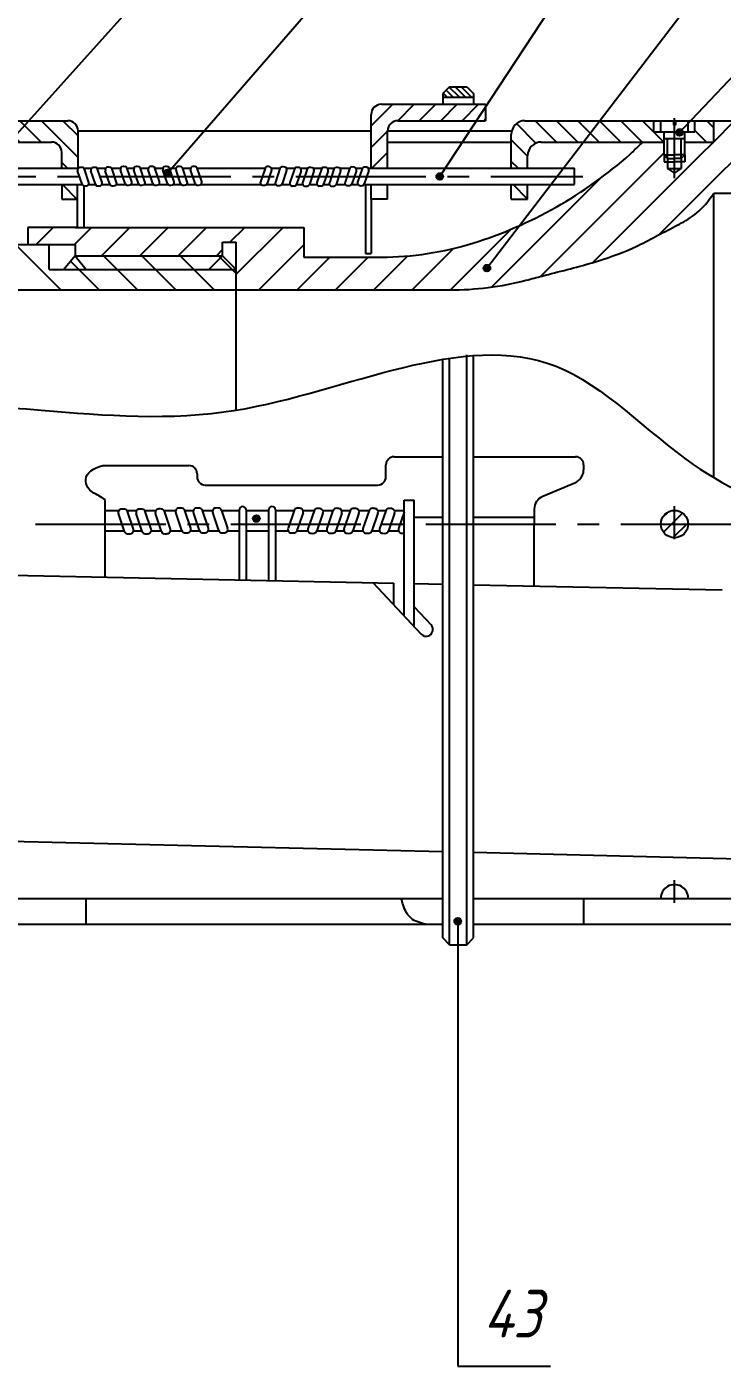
# Model space of a CAD drawing. Extents: x 8551 to 12754, y 3586 to 4451.
# Drawn here: x 10891.3 to 10993.2, y 4073.1 to 4269.3 of the extents above; entities that cross this region are included whole.
import ezdxf

# ---------------------------------------------------------------- set-up
doc = ezdxf.new("R2010")
doc.units = 0
doc.linetypes.add('CENTER2', pattern=[28.575, 19.05, -3.175, 3.175, -3.175])
for name, color, linetype in [('DUONGTAM', 3, 'CENTER2'), ('LIENDAM', 7, 'CONTINUOUS'), ('LIENMANH', 1, 'CONTINUOUS'), ('MATCAT', 5, 'CONTINUOUS'), ('TEXT', 6, 'CONTINUOUS')]:
    doc.layers.add(name, color=color, linetype=linetype)
doc.styles.add('CHUTH', font='vnsimple.shx', dxfattribs={"width": 0.8, "oblique": 15})
pattern_1 = [(225, (4571.3073, 3865.4532), (2.80633, -2.80633), [])]

msp = doc.modelspace()

# ---------------------------------------------------------------- hatches: boundary and pattern name
at = {"layer": 'LIENDAM'}
h = msp.add_hatch(dxfattribs=at)
h.set_pattern_fill('ANSI31', color=5, scale=0.2, angle=90, style=0)
h.set_pattern_definition([(135, (10203.5675, 3865.9765), (-0.4490128, -0.4490128), [])])
h.paths.add_polyline_path([(10953.24, 4260.49), (10952.24, 4259.49), (10952.24, 4258.96), (10956.74, 4258.96), (10956.74, 4259.49), (10955.74, 4260.49)])
h = msp.add_hatch(dxfattribs=at)
h.set_pattern_fill('ANSI31', color=5, scale=0.7, style=0)
h.set_pattern_definition([(45, (10203.5675, 3865.4532), (-1.571545, 1.571545), [])])
h.paths.add_polyline_path([(10958.49, 4255.52), (10958.49, 4257.92), (10943.25, 4257.92, 0.414214), (10941.75, 4256.42), (10941.75, 4248.56), (10944.15, 4248.56), (10944.15, 4254.02, -0.414214), (10945.65, 4255.52)])
h = msp.add_hatch(dxfattribs=at)
h.set_pattern_fill('ANSI31', color=5, scale=0.7, angle=90, style=0)
h.set_pattern_definition([(135, (10697.9407, 3674.6949), (-1.571545, -1.571545), [])])
h.paths.add_polyline_path([(10881.21, 4255.52), (10881.21, 4252.4), (10894.93, 4252.4, -0.414214), (10896.43, 4250.9), (10896.43, 4248.56), (10898.83, 4248.56), (10898.83, 4254.02, 0.414214), (10897.33, 4255.52)])
h.paths.add_polyline_path([(10896.43, 4246.16), (10896.43, 4244.04), (10898.72, 4244.04), (10898.72, 4246.16)])
for points in [[(10986.42, 4253.8, 1), (10987.42, 4253.8, 1)], [(10911.43, 4247.86, 1), (10912.43, 4247.86, 1)], [(10951.3, 4247.36, 1), (10952.3, 4247.36, 1)], [(10958.2, 4233.93, 1), (10959.2, 4233.93, 1)], [(10924.44, 4197.24, 1), (10925.44, 4197.24, 1)], [(10954.94, 4138.25, 1), (10953.94, 4138.25, 1)]]:
    msp.add_hatch(color=6, dxfattribs=at).paths.add_polyline_path(points)
h = msp.add_hatch(dxfattribs=at)
h.set_pattern_fill('ANSI31', color=3, scale=0.5, angle=180, style=0)
h.set_pattern_definition([(225, (10685.3747, 3976.8995), (1.122532, -1.122532), [])])
h.paths.add_polyline_path([(10984.17, 4196.44), (10986.17, 4196.44), (10986.17, 4198.44, 0.414214)])
h.paths.add_polyline_path([(10984.17, 4196.44, 0.414214), (10986.17, 4194.44), (10986.17, 4196.44)])
h.paths.add_polyline_path([(10986.17, 4196.44), (10986.17, 4194.44, 0.414214), (10988.17, 4196.44)])
h.paths.add_polyline_path([(10986.17, 4198.44), (10986.17, 4196.44), (10988.17, 4196.44, 0.414214)])
at = {"layer": 'MATCAT'}
h = msp.add_hatch(dxfattribs=at)
h.set_pattern_fill('ANSI31', color=5, scale=1.25, angle=90, style=0)
h.set_pattern_definition([(135, (4571.3073, 3865.4532), (-2.80633, -2.80633), [])])
h.paths.add_polyline_path([(10894.61, 4237.4), (10876.67, 4237.4), (10875.01, 4237.4), (10874.13, 4236.16, -0.242941), (10874.34, 4235.75, -1), (10873.34, 4235.75, -0.609087), (10874.13, 4236.16), (10875.01, 4237.4), (10862.6, 4237.4), (10862.6, 4233.22), (10891.18, 4233.22), (10894.61, 4233.74)])
h.paths.add_polyline_path([(10895.81, 4233.74), (10894.61, 4233.74), (10891.18, 4233.22), (10891.18, 4230.73), (10895.81, 4230.73)])
h.paths.add_polyline_path([(10921.98, 4233.74), (10896.74, 4233.74), (10895.81, 4233.74), (10895.81, 4230.73), (10921.98, 4230.73)])
h.paths.add_polyline_path([(10898.39, 4235.74), (10896.74, 4233.74), (10900.03, 4233.74)])
h.paths.add_polyline_path([(10919.98, 4235.74), (10898.39, 4235.74), (10900.03, 4233.74), (10917.98, 4233.74)])
h.paths.add_polyline_path([(10919.98, 4235.74), (10917.98, 4233.74), (10921.98, 4233.74)])
h.paths.add_polyline_path([(10839.97, 4252.4), (10837.09, 4252.4), (10837.09, 4250.5), (10837.09, 4249.5), (10836.59, 4249.5), (10836.59, 4248.54), (10835.59, 4247.83), (10834.59, 4248.54), (10834.59, 4249.5), (10834.09, 4249.5), (10834.09, 4250.5), (10834.09, 4252.4), (10828.17, 4252.4), (10826.91, 4252.4), (10826.91, 4255.52), (10826.2, 4256.21), (10826.2, 4248.92), (10830.67, 4248.92), (10831.82, 4248.92), (10831.82, 4244.4), (10846.58, 4233.22), (10862.6, 4233.22), (10862.6, 4237.4), (10849.91, 4237.4)])
h.paths.add_polyline_path([(10837.09, 4250.5), (10836.59, 4250), (10836.59, 4249.5), (10837.09, 4249.5)], flags=17)
h.paths.add_polyline_path([(10834.59, 4250), (10834.09, 4250.5), (10834.09, 4249.5), (10834.59, 4249.5)], flags=17)
h.paths.add_polyline_path([(10826.2, 4256.21), (10825.64, 4256.75), (10821.97, 4256.75), (10821.97, 4255.62), (10815.4, 4255.62), (10815.4, 4251.5), (10811.76, 4251.5), (10811.66, 4251.5), (10808.11, 4247.07), (10815.62, 4247.07), (10815.62, 4245.59), (10821.97, 4245.59), (10821.97, 4248.92), (10826.2, 4248.92)])
h.paths.add_polyline_path([(10811.66, 4251.5), (10786.98, 4251.5), (10786.98, 4247.07), (10808.11, 4247.07)])
h.paths.add_polyline_path([(10809.04, 4254.63), (10790.56, 4254.63), (10787.48, 4251.94), (10787.92, 4251.5), (10811.66, 4251.5), (10811.71, 4251.56)])
h = msp.add_hatch(dxfattribs=at)
h.set_pattern_fill('ANSI31', color=5, scale=1.25, angle=180, style=0)
h.set_pattern_definition(pattern_1)
h.paths.add_polyline_path([(10943.65, 4235.54, -0.002355), (10943.22, 4235.54), (10931.9, 4235.54), (10931.9, 4239.9), (10925.09, 4239.9), (10925.09, 4230.73), (10943.65, 4230.73)])
h.paths.add_polyline_path([(10919.98, 4237.74), (10921.98, 4237.74), (10921.98, 4230.73), (10924.33, 4230.73), (10925.09, 4230.73), (10925.09, 4239.9), (10898.39, 4239.9), (10891.46, 4239.9), (10891.46, 4237.4), (10898.39, 4237.4), (10898.39, 4235.74), (10919.98, 4235.74)])
h.paths.add_polyline_path([(10958.84, 4234.41), (10960.11, 4238.78, -0.014556), (10956.64, 4237.59, -0.073501), (10943.65, 4235.54), (10943.65, 4230.73), (10953.24, 4230.73, 0.053621), (10962.81, 4231.76), (10962.81, 4239.87, -0.011583), (10960.11, 4238.78), (10958.84, 4234.41, -0.333821), (10959.2, 4233.93, -1), (10958.2, 4233.93, -0.499451)])
h.paths.add_polyline_path([(11035.49, 4255.52), (11023.41, 4255.52), (11022.49, 4251.52), (11027.87, 4251.52), (11027.87, 4253.23), (11035.49, 4253.23)])
h.paths.add_polyline_path([(11027.87, 4251.52), (11022.49, 4251.52), (11022.44, 4251.28), (11024.64, 4249.29), (11027.87, 4249.29)])
h.paths.add_polyline_path([(11023.41, 4255.52), (11010.28, 4255.52), (11010.28, 4253.91), (11008.78, 4253.91), (11008.78, 4251.52), (11022.18, 4251.52), (11022.49, 4251.52)])
edge = h.paths.add_edge_path()
edge.add_line((11004.28, 4255.52), (10991.91, 4255.52))
edge.add_line((10991.91, 4255.52), (10991.91, 4252.4))
edge.add_line((10991.91, 4252.4), (10989.89, 4252.4))
edge.add_line((10989.89, 4252.4), (10989.89, 4242.42))
edge.add_spline(control_points=[(10989.89, 4242.42), (10990.28, 4242.79), (10991.1, 4243.67), (10991.91, 4244.86), (10991.91, 4244.86)], knot_values=[1.307351, 1.307351, 1.307351, 1.307351, 1.361634, 1.421602, 1.421602, 1.421602, 1.421602], degree=3, periodic=0)
edge.add_line((10991.91, 4244.86), (10991.91, 4244.91))
edge.add_line((10991.91, 4244.91), (10998.3, 4244.91))
edge.add_line((10998.3, 4244.91), (10998.3, 4252.48))
edge.add_line((10998.3, 4252.48), (11004.57, 4252.48))
edge.add_line((11004.57, 4252.48), (11004.09, 4251.52))
edge.add_line((11004.09, 4251.52), (11005.78, 4251.52))
edge.add_line((11005.78, 4251.52), (11005.78, 4253.91))
edge.add_line((11005.78, 4253.91), (11004.28, 4253.91))
edge.add_line((11004.28, 4253.91), (11004.28, 4255.52))
h = msp.add_hatch(dxfattribs=at)
h.set_pattern_fill('ANSI31', color=5, scale=1.25, angle=180, style=0)
h.set_pattern_definition(pattern_1)
edge = h.paths.add_edge_path()
edge.add_spline(control_points=[(10964.42, 4232.14), (10965.28, 4232.36), (10968.5, 4233.25), (10973.76, 4234.49), (10980.25, 4236.74), (10985.24, 4239.6), (10988.58, 4241.19), (10989.89, 4242.42)], knot_values=[0.17672, 0.17672, 0.17672, 0.17672, 0.272035, 0.586654, 0.851872, 1.125511, 1.307351, 1.307351, 1.307351, 1.307351], degree=3, periodic=0)
edge.add_line((10989.89, 4242.42), (10989.89, 4252.4))
edge.add_line((10989.89, 4252.4), (10987.67, 4252.4))
edge.add_line((10987.67, 4252.4), (10987.67, 4250.5))
edge.add_line((10987.67, 4250.5), (10987.67, 4249.5))
edge.add_line((10987.67, 4249.5), (10987.17, 4249.5))
edge.add_line((10987.17, 4249.5), (10987.17, 4248.54))
edge.add_line((10987.17, 4248.54), (10986.17, 4247.83))
edge.add_line((10986.17, 4247.83), (10985.17, 4248.54))
edge.add_line((10985.17, 4248.54), (10985.17, 4249.5))
edge.add_line((10985.17, 4249.5), (10984.67, 4249.5))
edge.add_line((10984.67, 4249.5), (10984.67, 4250.5))
edge.add_line((10984.67, 4250.5), (10984.67, 4252.4))
edge.add_line((10984.67, 4252.4), (10981.55, 4252.4))
edge.add_spline(control_points=[(10981.55, 4252.4), (10980.96, 4251.85), (10980.43, 4251.35), (10979.92, 4250.84), (10979.67, 4250.61)], knot_values=[0.974528, 0.974528, 0.974528, 0.974528, 1.047746, 1.065011, 1.065011, 1.065011, 1.065011], degree=3, periodic=0)
edge.add_arc((10937.88, 4297.62), 62.9, 293.3448, 311.6302, ccw=False)
edge.add_line((10962.81, 4239.87), (10962.81, 4231.76))
edge.add_arc((10953.24, 4275.73), 45, 282.2772, 284.3822)

# ---------------------------------------------------------------- linework, layer by layer
at = {"layer": 'DUONGTAM', "linetype": 'CENTER2'}
msp.add_line((10986.17, 4247.1), (10986.17, 4255.89), dxfattribs=at)
at = {"layer": 'DUONGTAM'}
for p, q in [((10845, 4247.36), (10972.76, 4247.36)), ((10986.17, 4194.2), (10986.17, 4199.07)), ((9978.21, 4196.44), (11072.99, 4196.44)), ((10986.17, 4140.94), (10986.17, 4144.25))]:
    msp.add_line(p, q, dxfattribs=at)
at = {"layer": 'LIENDAM', "color": 6}
msp.add_line((10911.93, 4247.86), (10974.59, 4320.06), dxfattribs=at)
at = {"layer": 'LIENDAM'}
for p, q in [((10953.24, 4260.49), (10952.24, 4259.49)), ((10953.24, 4260.49), (10955.74, 4260.49)), ((10955.74, 4260.49), (10956.74, 4259.49)), ((10943.25, 4257.92), (10958.49, 4257.92)), ((10952.24, 4259.49), (10952.24, 4257.92)), ((10952.24, 4258.96), (10956.74, 4258.96)), ((10956.74, 4259.49), (10956.74, 4257.92)), ((10958.49, 4257.92), (10958.49, 4255.52)), ((10941.75, 4248.56), (10941.75, 4256.42)), ((10870.5, 4255.52), (10897.33, 4255.52)), ((10898.83, 4248.56), (10898.83, 4254.02)), ((10898.83, 4254.02), (10941.75, 4254.02)), ((10944.15, 4248.56), (10944.15, 4254.02)), ((10944.15, 4254.02), (10962.33, 4254.02)), ((10945.65, 4255.52), (10958.49, 4255.52)), ((10964.27, 4255.52), (10986.02, 4255.52)), ((10983.17, 4253.91), (10983.17, 4255.52)), ((10983.17, 4253.91), (10989.17, 4253.91)), ((10984.17, 4253.91), (10984.17, 4255.52)), ((10984.67, 4250.5), (10984.67, 4253.91)), ((10986.02, 4255.52), (10986.02, 4254.88)), ((10986.02, 4255.52), (11007.13, 4255.52)), ((10986.02, 4254.88), (10986.17, 4254.88)), ((10986.32, 4254.88), (10986.17, 4254.88)), ((10986.32, 4255.52), (10986.32, 4254.88)), ((10987.67, 4250.5), (10987.67, 4253.91)), ((10988.17, 4253.91), (10988.17, 4255.52)), ((10989.17, 4253.91), (10989.17, 4255.52)), ((10991.91, 4252.4), (10991.91, 4255.52)), ((10869, 4252.4), (10894.93, 4252.4)), ((10944.15, 4252.4), (10962.27, 4252.4)), ((10962.27, 4248.56), (10962.27, 4253.52)), ((10966.67, 4252.4), (10984.67, 4252.4)), ((10984.67, 4252.91), (10987.67, 4252.91)), ((10987.67, 4252.4), (10991.91, 4252.4)), ((10896.43, 4248.56), (10896.43, 4250.9)), ((10964.67, 4248.56), (10964.67, 4250.4)), ((10984.67, 4250.5), (10985.17, 4250)), ((10984.67, 4250.5), (10986.17, 4250.5)), ((10985.17, 4250), (10986.17, 4250)), ((10985.17, 4250), (10985.17, 4248.54)), ((10987.67, 4250.5), (10986.17, 4250.5)), ((10987.17, 4250), (10986.17, 4250)), ((10987.67, 4250.5), (10987.17, 4250)), ((10987.17, 4250), (10987.17, 4248.54)), ((10847.01, 4248.56), (10898.83, 4248.56)), ((10899.43, 4246.22), (10898.76, 4248.19)), ((10899.67, 4248.56), (10900.78, 4248.56)), ((10900.41, 4246.48), (10899.75, 4248.43)), ((10901.38, 4246.22), (10900.7, 4248.19)), ((10901.61, 4248.56), (10902.89, 4248.56)), ((10902.35, 4246.48), (10901.69, 4248.43)), ((10903.5, 4246.23), (10902.82, 4248.2)), ((10903.74, 4248.56), (10905.06, 4248.56)), ((10904.47, 4246.49), (10903.81, 4248.44)), ((10905.72, 4246.33), (10905.05, 4248.3)), ((10906.02, 4248.56), (10907, 4248.56)), ((10906.69, 4246.59), (10906.03, 4248.54)), ((10907.66, 4246.33), (10906.99, 4248.3)), ((10907.96, 4248.56), (10909.11, 4248.56)), ((10908.63, 4246.59), (10907.97, 4248.54)), ((10909.78, 4246.34), (10909.11, 4248.31)), ((10910.09, 4248.56), (10911.25, 4248.56)), ((10910.75, 4246.6), (10910.09, 4248.55)), ((10911.91, 4246.33), (10911.24, 4248.3)), ((10912.21, 4248.56), (10913.19, 4248.56)), ((10912.88, 4246.59), (10912.22, 4248.54)), ((10913.85, 4246.33), (10913.18, 4248.3)), ((10914.15, 4248.56), (10915.3, 4248.56)), ((10914.82, 4246.59), (10914.16, 4248.54)), ((10915.97, 4246.34), (10915.3, 4248.31)), ((10916.28, 4248.56), (10921.18, 4248.56)), ((10916.94, 4246.6), (10916.28, 4248.55)), ((10921.18, 4248.56), (10926.21, 4248.56)), ((10926.21, 4248.54), (10925.54, 4246.57)), ((10927.18, 4248.28), (10926.52, 4246.33)), ((10927.17, 4248.56), (10928.42, 4248.56)), ((10928.39, 4248.5), (10927.72, 4246.52)), ((10929.37, 4248.24), (10928.71, 4246.29)), ((10929.33, 4248.56), (10930.59, 4248.56)), ((10930.51, 4248.43), (10929.84, 4246.46)), ((10931.48, 4248.17), (10930.82, 4246.22)), ((10931.39, 4248.56), (10932.48, 4248.56)), ((10932.39, 4248.41), (10931.72, 4246.44)), ((10933.36, 4248.15), (10932.7, 4246.2)), ((10933.25, 4248.56), (10934.54, 4248.56)), ((10934.47, 4248.43), (10933.8, 4246.46)), ((10935.44, 4248.17), (10934.78, 4246.22)), ((10935.35, 4248.56), (10936.39, 4248.56)), ((10936.3, 4248.41), (10935.63, 4246.44)), ((10937.27, 4248.15), (10936.61, 4246.2)), ((10937.16, 4248.56), (10938.64, 4248.56)), ((10938.6, 4248.49), (10937.93, 4246.51)), ((10939.58, 4248.22), (10938.92, 4246.28)), ((10939.53, 4248.56), (10940.48, 4248.56)), ((10940.43, 4248.47), (10939.76, 4246.5)), ((10941.41, 4248.21), (10940.75, 4246.26)), ((10941.35, 4248.56), (10964.67, 4248.56)), ((10964.67, 4248.56), (10971.54, 4248.56)), ((10971.54, 4246.16), (10971.54, 4248.56)), ((10984.67, 4249.5), (10986.17, 4249.5)), ((10985.17, 4248.54), (10987.17, 4248.54)), ((10985.17, 4248.54), (10986.17, 4247.83)), ((10987.67, 4249.5), (10986.17, 4249.5)), ((10986.17, 4247.83), (10987.17, 4248.54)), ((10847.01, 4246.16), (10899.46, 4246.16)), ((10896.43, 4246.16), (10896.43, 4244.04)), ((10898.72, 4246.16), (10898.72, 4239.9)), ((10900.37, 4246.16), (10901.4, 4246.16)), ((10902.31, 4246.16), (10903.53, 4246.16)), ((10904.42, 4246.16), (10905.83, 4246.16)), ((10906.55, 4246.16), (10907.78, 4246.16)), ((10908.49, 4246.16), (10909.91, 4246.16)), ((10910.6, 4246.16), (10912.02, 4246.16)), ((10912.74, 4246.16), (10913.97, 4246.16)), ((10914.68, 4246.16), (10916.1, 4246.16)), ((10916.79, 4246.16), (10920.48, 4246.16)), ((10920.48, 4246.16), (10925.65, 4246.16)), ((10926.4, 4246.16), (10927.79, 4246.16)), ((10928.63, 4246.16), (10929.86, 4246.16)), ((10930.8, 4246.16), (10931.73, 4246.16)), ((10932.68, 4246.16), (10933.82, 4246.16)), ((10934.75, 4246.16), (10935.64, 4246.16)), ((10936.59, 4246.16), (10937.99, 4246.16)), ((10938.85, 4246.16), (10939.81, 4246.16)), ((10940.69, 4246.16), (10964.67, 4246.16)), ((10940.91, 4246.16), (10940.91, 4236.05)), ((10941.75, 4244.01), (10941.75, 4246.16)), ((10944.15, 4244.01), (10944.15, 4246.16)), ((10962.27, 4244.01), (10962.27, 4246.16)), ((10962.27, 4244.01), (10962.27, 4246.16)), ((10964.67, 4244.01), (10964.67, 4246.16)), ((10964.67, 4246.16), (10971.54, 4246.16)), ((10896.43, 4244.04), (10898.72, 4244.04)), ((10899.67, 4245.98), (10899.67, 4239.9)), ((10991.91, 4244.86), (10991.91, 4244.91)), ((10991.91, 4244.91), (10998.3, 4244.91)), ((10991.91, 4203.27), (10991.91, 4244.86)), ((10941.75, 4244.01), (10941.75, 4236.05)), ((10944.15, 4244.01), (10941.75, 4244.01)), ((10962.27, 4244.01), (10964.67, 4244.01)), ((10891.46, 4239.9), (10891.46, 4237.4)), ((10898.72, 4239.9), (10891.46, 4239.9)), ((10898.39, 4239.9), (10931.9, 4239.9)), ((10931.9, 4239.9), (10931.9, 4235.54)), ((10876.67, 4237.4), (10898.39, 4237.4)), ((10894.61, 4233.74), (10894.61, 4237.4)), ((10898.39, 4237.4), (10898.39, 4235.74)), ((10919.98, 4237.74), (10921.98, 4237.74)), ((10919.98, 4235.74), (10919.98, 4237.74)), ((10921.98, 4213.04), (10921.98, 4237.74)), ((10898.39, 4235.74), (10896.74, 4233.74)), ((10898.39, 4235.74), (10919.98, 4235.74)), ((10898.39, 4235.74), (10900.03, 4233.74)), ((10919.98, 4235.74), (10917.98, 4233.74)), ((10919.98, 4235.74), (10921.98, 4233.74)), ((10931.9, 4235.54), (10943.22, 4235.54)), ((10940.91, 4236.05), (10941.75, 4236.05)), ((10894.61, 4233.74), (10896.74, 4233.74)), ((10847.5, 4230.73), (10924.33, 4230.73)), ((10920.5, 4230.73), (10953.24, 4230.73)), ((10952.24, 4135.81), (10952.24, 4220.57)), ((10953.24, 4134.81), (10953.24, 4220.73)), ((10955.74, 4134.81), (10955.74, 4221.2)), ((10956.74, 4135.81), (10956.74, 4221.12)), ((10902.47, 4205.01), (10915.05, 4205.01)), ((10943.92, 4203.35), (10943.92, 4205.09)), ((10945.12, 4206.29), (10952.24, 4206.29)), ((10956.74, 4206.29), (10971.7, 4206.29)), ((10972.87, 4205.11), (10972.87, 4204.39)), ((10916.25, 4203.81), (10916.25, 4203.35)), ((10917.45, 4202.15), (10942.72, 4202.15)), ((10971.67, 4202.47), (10966.87, 4200.46)), ((10902.73, 4200.05), (10902.73, 4188.67)), ((10922.9, 4198.99), (10922.9, 4198.99)), ((10927.19, 4198.99), (10927.19, 4198.99)), ((10946.57, 4199.95), (10948.07, 4199.95)), ((10946.57, 4182.98), (10946.57, 4199.95)), ((10948.07, 4181.37), (10948.07, 4199.95)), ((10902.73, 4198.44), (10904.83, 4198.44)), ((10905.64, 4195.34), (10904.75, 4197.97)), ((10905.97, 4198.44), (10907.42, 4198.44)), ((10906.94, 4195.68), (10906.06, 4198.28)), ((10908.23, 4195.34), (10907.34, 4197.97)), ((10908.56, 4198.44), (10910.24, 4198.44)), ((10909.53, 4195.68), (10908.65, 4198.28)), ((10911.06, 4195.35), (10910.17, 4197.98)), ((10911.4, 4198.44), (10913.13, 4198.44)), ((10912.35, 4195.7), (10911.48, 4198.3)), ((10914.03, 4195.48), (10913.13, 4198.11)), ((10914.44, 4198.44), (10915.72, 4198.44)), ((10915.32, 4195.83), (10914.44, 4198.42)), ((10916.61, 4195.48), (10915.72, 4198.11)), ((10917.03, 4198.44), (10918.54, 4198.44)), ((10917.91, 4195.83), (10917.03, 4198.42)), ((10919.44, 4195.49), (10918.55, 4198.12)), ((10920.74, 4195.84), (10919.86, 4198.44)), ((10919.86, 4198.44), (10922.43, 4198.44)), ((10922.43, 4198.5), (10922.43, 4188.26)), ((10923.43, 4198.5), (10923.43, 4188.24)), ((10923.43, 4198.44), (10926.73, 4198.44)), ((10926.73, 4198.5), (10926.73, 4188.26)), ((10927.73, 4198.5), (10927.73, 4188.24)), ((10927.73, 4198.44), (10930.48, 4198.44)), ((10930.48, 4198.44), (10929.58, 4195.81)), ((10931.77, 4198.09), (10930.89, 4195.49)), ((10931.76, 4198.44), (10933.42, 4198.44)), ((10933.39, 4198.38), (10932.5, 4195.74)), ((10934.69, 4198.03), (10933.81, 4195.43)), ((10934.65, 4198.44), (10936.18, 4198.44)), ((10936.16, 4198.4), (10935.27, 4195.76)), ((10937.46, 4198.05), (10936.58, 4195.45)), ((10937.43, 4198.44), (10938.69, 4198.44)), ((10938.67, 4198.38), (10937.77, 4195.74)), ((10939.96, 4198.03), (10939.08, 4195.43)), ((10939.92, 4198.44), (10941.46, 4198.44)), ((10941.44, 4198.4), (10940.55, 4195.76)), ((10942.74, 4198.05), (10941.86, 4195.45)), ((10942.71, 4198.44), (10943.91, 4198.44)), ((10943.88, 4198.38), (10942.99, 4195.74)), ((10945.18, 4198.03), (10944.3, 4195.43)), ((10945.14, 4198.44), (10946.57, 4198.44)), ((10946.57, 4198.17), (10945.76, 4195.76)), ((10948.07, 4197.44), (10952.24, 4197.44)), ((10956.74, 4197.44), (10965.64, 4197.44)), ((10965.64, 4198.62), (10965.64, 4196.44)), ((10902.73, 4195.44), (10905.61, 4195.44)), ((10906.96, 4195.44), (10908.2, 4195.44)), ((10909.55, 4195.44), (10911.03, 4195.44)), ((10912.37, 4195.44), (10914.04, 4195.44)), ((10915.29, 4195.44), (10916.63, 4195.44)), ((10917.88, 4195.44), (10919.46, 4195.44)), ((10920.7, 4195.44), (10922.43, 4195.44)), ((10923.43, 4195.44), (10926.73, 4195.44)), ((10927.73, 4195.44), (10929.6, 4195.44)), ((10930.87, 4195.44), (10932.49, 4195.44)), ((10933.81, 4195.44), (10935.27, 4195.44)), ((10936.57, 4195.44), (10937.77, 4195.44)), ((10939.09, 4195.44), (10940.55, 4195.44)), ((10941.85, 4195.44), (10942.98, 4195.44)), ((10944.3, 4195.44), (10945.76, 4195.44)), ((10965.64, 4187.36), (10965.64, 4196.44)), ((10877.92, 4189.19), (10945.07, 4187.79)), ((10942.01, 4187.86), (10949.06, 4180.32)), ((10945.07, 4184.58), (10945.07, 4187.79)), ((10948.07, 4187.73), (10952.24, 4187.64)), ((10956.74, 4187.55), (10993.16, 4186.79)), ((10948.07, 4184.3), (10950.52, 4181.69)), ((10950.48, 4180.28), (10950.48, 4180.28)), ((10877.92, 4150.26), (10952.24, 4148.45)), ((10956.74, 4148.35), (11018.98, 4146.83)), ((10877.92, 4141.6), (10952.24, 4141.6)), ((10899.96, 4141.6), (10899.96, 4137.81)), ((10956.74, 4141.6), (11032.1, 4141.6)), ((10972.87, 4141.6), (10972.87, 4137.81)), ((10877.92, 4137.81), (10952.24, 4137.81)), ((10956.74, 4137.81), (11022.44, 4137.81)), ((10953.24, 4134.81), (10952.24, 4135.81)), ((10953.24, 4134.81), (10955.74, 4134.81)), ((10955.74, 4134.81), (10956.74, 4135.81)), ((10954.44, 4073.07), (10968, 4073.07))]:
    msp.add_line(p, q, dxfattribs=at)
at = {"layer": 'LIENDAM', "color": 5}
for p, q in [((10965.89, 4252.24), (10963.04, 4255.09)), ((10968.87, 4252.4), (10965.75, 4255.52)), ((10972.01, 4252.4), (10968.89, 4255.52)), ((10975.16, 4252.4), (10972.04, 4255.52)), ((10978.3, 4252.4), (10975.18, 4255.52)), ((10981.44, 4252.4), (10978.32, 4255.52)), ((10984.59, 4252.4), (10981.47, 4255.52)), ((10990.87, 4252.4), (10989.17, 4254.11)), ((10991.91, 4254.5), (10990.9, 4255.52)), ((10964.67, 4250.31), (10962.27, 4252.71)), ((10963.28, 4248.56), (10962.27, 4249.57)), ((10964.67, 4244.03), (10962.54, 4246.16))]:
    msp.add_line(p, q, dxfattribs=at)
at = {"layer": 'LIENDAM', "color": 1}
for p, q in [((10985.17, 4250), (10985.17, 4252.91)), ((10987.17, 4250), (10987.17, 4252.91)), ((10896.74, 4233.74), (10921.98, 4233.74))]:
    msp.add_line(p, q, dxfattribs=at)
at = {"layer": 'LIENDAM', "color": 6}
for centre in [(10986.92, 4253.8), (10911.93, 4247.86), (10951.8, 4247.36), (10958.7, 4233.93), (10924.94, 4197.24), (10954.44, 4138.25)]:
    msp.add_circle(centre, 0.5, dxfattribs=at)
at = {"layer": 'LIENDAM'}
msp.add_circle((10986.17, 4196.44), 2, dxfattribs=at)
for centre, radius, start, end in [((10943.25, 4256.42), 1.5, 90, 180), ((10897.33, 4254.02), 1.5, 0, 90), ((10945.65, 4254.02), 1.5, 90, 180), ((10964.27, 4253.52), 2, 90, 180), ((10894.93, 4250.9), 1.5, 0, 90), ((10966.67, 4250.4), 2, 90, 180), ((10937.88, 4297.62), 62.9, 287.3537, 311.6302), ((10899.12, 4248.31), 0.375, 94.614, 198.7624), ((10899.23, 4246.92), 1.77, 83.455, 94.614), ((10899.39, 4248.31), 0.375, 18.6948, 83.455), ((10901.06, 4248.31), 0.375, 94.614, 198.7624), ((10901.17, 4246.92), 1.77, 83.455, 94.614), ((10901.33, 4248.31), 0.375, 18.6948, 83.455), ((10903.18, 4248.32), 0.375, 94.614, 198.7624), ((10903.29, 4246.93), 1.77, 83.455, 94.614), ((10903.45, 4248.32), 0.375, 18.6948, 83.455), ((10905.4, 4248.42), 0.375, 94.614, 198.7624), ((10905.52, 4247.03), 1.77, 83.455, 94.614), ((10905.68, 4248.42), 0.375, 18.6948, 83.455), ((10907.35, 4248.42), 0.375, 94.614, 198.7624), ((10907.46, 4247.03), 1.77, 83.455, 94.614), ((10907.62, 4248.42), 0.375, 18.6948, 83.455), ((10909.47, 4248.43), 0.375, 94.614, 198.7624), ((10909.58, 4247.04), 1.77, 83.455, 94.614), ((10909.74, 4248.43), 0.375, 18.6948, 83.455), ((10911.59, 4248.42), 0.375, 94.614, 198.7624), ((10911.71, 4247.03), 1.77, 83.455, 94.614), ((10911.87, 4248.42), 0.375, 18.6948, 83.455), ((10913.54, 4248.42), 0.375, 94.614, 198.7624), ((10913.65, 4247.03), 1.77, 83.455, 94.614), ((10913.81, 4248.42), 0.375, 18.6948, 83.455), ((10915.66, 4248.43), 0.375, 94.614, 198.7624), ((10915.77, 4247.04), 1.77, 83.455, 94.614), ((10915.93, 4248.43), 0.375, 18.6948, 83.455), ((10926.56, 4248.42), 0.375, 97.9334, 161.2376), ((10926.65, 4247.82), 0.985, 73.1552, 97.9334), ((10926.82, 4248.4), 0.375, 341.3052, 73.1552), ((10928.75, 4248.38), 0.375, 97.9334, 161.2376), ((10928.83, 4247.77), 0.985, 73.1552, 97.9334), ((10929.01, 4248.36), 0.375, 341.3052, 73.1552), ((10930.87, 4248.31), 0.375, 97.9334, 161.2376), ((10930.95, 4247.7), 0.985, 73.1552, 97.9334), ((10931.13, 4248.29), 0.375, 341.3052, 73.1552), ((10932.74, 4248.29), 0.375, 97.9334, 161.2376), ((10932.83, 4247.69), 0.985, 73.1552, 97.9334), ((10933.01, 4248.27), 0.375, 341.3052, 73.1552), ((10934.82, 4248.31), 0.375, 97.9334, 161.2376), ((10934.91, 4247.7), 0.985, 73.1552, 97.9334), ((10935.08, 4248.29), 0.375, 341.3052, 73.1552), ((10936.65, 4248.29), 0.375, 97.9334, 161.2376), ((10936.74, 4247.69), 0.985, 73.1552, 97.9334), ((10936.92, 4248.27), 0.375, 341.3052, 73.1552), ((10938.96, 4248.37), 0.375, 97.9334, 161.2376), ((10939.04, 4247.76), 0.985, 73.1552, 97.9334), ((10939.22, 4248.34), 0.375, 341.3052, 73.1552), ((10940.79, 4248.35), 0.375, 97.9334, 161.2376), ((10940.87, 4247.75), 0.985, 73.1552, 97.9334), ((10941.05, 4248.33), 0.375, 341.3052, 73.1552), ((10899.79, 4246.34), 0.375, 198.7624, 262.0666), ((10900.05, 4246.36), 0.375, 286.8448, 18.6948), ((10901.73, 4246.34), 0.375, 198.7624, 262.0666), ((10901.99, 4246.36), 0.375, 286.8448, 18.6948), ((10903.85, 4246.35), 0.375, 198.7624, 262.0666), ((10903.93, 4246.95), 0.985, 262.0666, 286.8448), ((10904.11, 4246.37), 0.375, 286.8448, 18.6948), ((10906.07, 4246.45), 0.375, 198.7624, 262.0666), ((10906.16, 4247.05), 0.985, 262.0666, 286.8448), ((10906.34, 4246.47), 0.375, 286.8448, 18.6948), ((10908.02, 4246.45), 0.375, 198.7624, 262.0666), ((10908.1, 4247.05), 0.985, 262.0666, 286.8448), ((10908.28, 4246.47), 0.375, 286.8448, 18.6948), ((10910.14, 4246.46), 0.375, 198.7624, 262.0666), ((10910.22, 4247.06), 0.985, 262.0666, 286.8448), ((10910.4, 4246.48), 0.375, 286.8448, 18.6948), ((10912.26, 4246.45), 0.375, 198.7624, 262.0666), ((10912.35, 4247.05), 0.985, 262.0666, 286.8448), ((10912.53, 4246.47), 0.375, 286.8448, 18.6948), ((10914.21, 4246.45), 0.375, 198.7624, 262.0666), ((10914.29, 4247.05), 0.985, 262.0666, 286.8448), ((10914.47, 4246.47), 0.375, 286.8448, 18.6948), ((10916.33, 4246.46), 0.375, 198.7624, 262.0666), ((10916.41, 4247.06), 0.985, 262.0666, 286.8448), ((10916.59, 4246.48), 0.375, 286.8448, 18.6948), ((10925.89, 4246.45), 0.375, 161.2376, 265.386), ((10926, 4247.84), 1.77, 265.386, 276.545), ((10926.16, 4246.45), 0.375, 276.545, 341.3052), ((10928.08, 4246.4), 0.375, 161.2376, 265.386), ((10928.19, 4247.8), 1.77, 265.386, 276.545), ((10928.35, 4246.41), 0.375, 276.545, 341.3052), ((10930.19, 4246.33), 0.375, 161.2376, 265.386), ((10930.47, 4246.34), 0.375, 276.545, 341.3052), ((10932.07, 4246.32), 0.375, 161.2376, 265.386), ((10932.35, 4246.32), 0.375, 276.545, 341.3052), ((10934.15, 4246.33), 0.375, 161.2376, 265.386), ((10934.42, 4246.34), 0.375, 276.545, 341.3052), ((10935.98, 4246.32), 0.375, 161.2376, 265.386), ((10936.26, 4246.32), 0.375, 276.545, 341.3052), ((10938.29, 4246.39), 0.375, 161.2376, 265.386), ((10938.4, 4247.79), 1.77, 265.386, 276.545), ((10938.56, 4246.4), 0.375, 276.545, 341.3052), ((10940.12, 4246.38), 0.375, 161.2376, 265.386), ((10940.23, 4247.77), 1.77, 265.386, 276.545), ((10940.39, 4246.38), 0.375, 276.545, 341.3052), ((10899.87, 4246.94), 0.985, 262.0666, 286.8448), ((10901.81, 4246.94), 0.985, 262.0666, 286.8448), ((10930.31, 4247.73), 1.77, 265.386, 276.545), ((10932.19, 4247.71), 1.77, 265.386, 276.545), ((10934.27, 4247.73), 1.77, 265.386, 276.545), ((10936.1, 4247.71), 1.77, 265.386, 276.545), ((10943.22, 4280.54), 45, 270, 287.3535), ((10953.24, 4275.73), 45, 270, 284.3822), ((10915.05, 4203.81), 1.2, 0, 90), ((10945.12, 4205.09), 1.2, 90, 180), ((10971.67, 4205.09), 1.2, 0, 90), ((10917.45, 4203.35), 1.2, 180, 270), ((10942.72, 4203.35), 1.2, 270, 0), ((10968.98, 4206.36), 4.73, 304.6677, 313.8218), ((10970.87, 4204.39), 2, 313.8218, 0.0066), ((10922.93, 4198.5), 0.5, 93.6557, 180), ((10922.93, 4198.5), 0.5, 0, 93.6557), ((10927.23, 4198.5), 0.5, 93.6557, 180), ((10927.23, 4198.5), 0.5, 0, 93.6557), ((10967.64, 4198.62), 2, 112.6746, 180), ((10905.22, 4198.13), 0.5, 94.614, 198.7624), ((10905.37, 4196.27), 2.37, 83.455, 94.614), ((10905.59, 4198.12), 0.5, 18.6948, 83.455), ((10907.81, 4198.13), 0.5, 94.614, 198.7624), ((10907.96, 4196.27), 2.37, 83.455, 94.614), ((10908.18, 4198.12), 0.5, 18.6948, 83.455), ((10910.64, 4198.14), 0.5, 94.614, 198.7624), ((10910.79, 4196.28), 2.37, 83.455, 94.614), ((10911, 4198.14), 0.5, 18.6948, 83.455), ((10913.6, 4198.27), 0.5, 94.614, 198.7624), ((10913.75, 4196.41), 2.37, 83.455, 94.614), ((10913.97, 4198.26), 0.5, 18.6948, 83.455), ((10916.19, 4198.27), 0.5, 94.614, 198.7624), ((10916.34, 4196.41), 2.37, 83.455, 94.614), ((10916.56, 4198.26), 0.5, 18.6948, 83.455), ((10919.02, 4198.28), 0.5, 94.614, 198.7624), ((10919.17, 4196.42), 2.37, 83.455, 94.614), ((10919.38, 4198.28), 0.5, 18.6948, 83.455), ((10930.95, 4198.28), 0.5, 97.9334, 161.2376), ((10931.06, 4197.47), 1.31, 73.1552, 97.9334), ((10931.3, 4198.25), 0.5, 341.3052, 73.1552), ((10933.86, 4198.22), 0.5, 97.9334, 161.2376), ((10933.98, 4197.41), 1.31, 73.1552, 97.9334), ((10934.21, 4198.19), 0.5, 341.3052, 73.1552), ((10936.64, 4198.24), 0.5, 97.9334, 161.2376), ((10936.75, 4197.43), 1.31, 73.1552, 97.9334), ((10936.98, 4198.21), 0.5, 341.3052, 73.1552), ((10939.14, 4198.22), 0.5, 97.9334, 161.2376), ((10939.25, 4197.41), 1.31, 73.1552, 97.9334), ((10939.49, 4198.19), 0.5, 341.3052, 73.1552), ((10941.91, 4198.24), 0.5, 97.9334, 161.2376), ((10942.03, 4197.43), 1.31, 73.1552, 97.9334), ((10942.26, 4198.21), 0.5, 341.3052, 73.1552), ((10944.35, 4198.22), 0.5, 97.9334, 161.2376), ((10944.47, 4197.41), 1.31, 73.1552, 97.9334), ((10944.7, 4198.19), 0.5, 341.3052, 73.1552), ((10906.12, 4195.5), 0.5, 198.7624, 262.0666), ((10906.23, 4196.3), 1.31, 262.0666, 286.8448), ((10906.47, 4195.52), 0.5, 286.8448, 18.6948), ((10908.71, 4195.5), 0.5, 198.7624, 262.0666), ((10908.82, 4196.3), 1.31, 262.0666, 286.8448), ((10909.06, 4195.52), 0.5, 286.8448, 18.6948), ((10911.53, 4195.51), 0.5, 198.7624, 262.0666), ((10911.65, 4196.32), 1.31, 262.0666, 286.8448), ((10911.88, 4195.54), 0.5, 286.8448, 18.6948), ((10914.5, 4195.64), 0.5, 198.7624, 262.0666), ((10914.61, 4196.44), 1.31, 262.0666, 286.8448), ((10914.85, 4195.66), 0.5, 286.8448, 18.6948), ((10917.09, 4195.64), 0.5, 198.7624, 262.0666), ((10917.2, 4196.44), 1.31, 262.0666, 286.8448), ((10917.44, 4195.66), 0.5, 286.8448, 18.6948), ((10919.91, 4195.65), 0.5, 198.7624, 262.0666), ((10920.03, 4196.46), 1.31, 262.0666, 286.8448), ((10920.26, 4195.68), 0.5, 286.8448, 18.6948), ((10930.05, 4195.64), 0.5, 161.2376, 265.386), ((10930.2, 4197.5), 2.37, 265.386, 276.545), ((10930.42, 4195.65), 0.5, 276.545, 341.3052), ((10932.97, 4195.58), 0.5, 161.2376, 265.386), ((10933.12, 4197.44), 2.37, 265.386, 276.545), ((10933.33, 4195.59), 0.5, 276.545, 341.3052), ((10935.74, 4195.6), 0.5, 161.2376, 265.386), ((10935.89, 4197.46), 2.37, 265.386, 276.545), ((10936.1, 4195.61), 0.5, 276.545, 341.3052), ((10938.25, 4195.58), 0.5, 161.2376, 265.386), ((10938.4, 4197.44), 2.37, 265.386, 276.545), ((10938.61, 4195.59), 0.5, 276.545, 341.3052), ((10941.02, 4195.6), 0.5, 161.2376, 265.386), ((10941.17, 4197.46), 2.37, 265.386, 276.545), ((10941.38, 4195.61), 0.5, 276.545, 341.3052), ((10943.46, 4195.58), 0.5, 161.2376, 265.386), ((10943.61, 4197.44), 2.37, 265.386, 276.545), ((10943.82, 4195.59), 0.5, 276.545, 341.3052), ((10946.23, 4195.6), 0.5, 161.2376, 265.386), ((10946.38, 4197.46), 2.37, 265.386, 274.6548), ((10949.79, 4181), 1, 313.4929, 43.0796), ((10949.79, 4181), 1, 223.0796, 313.4929), ((10986.17, 4141.62), 2, 359.4735, 180.5265)]:
    msp.add_arc(centre, radius, start, end, dxfattribs=at)
for points, knots in [([(10979.67, 4250.61), (10979.92, 4250.84), (10980.43, 4251.35), (10980.96, 4251.85), (10981.55, 4252.4)], [0.97452805, 0.97452805, 0.97452805, 0.97452805, 0.9917933, 1.06501088, 1.06501088, 1.06501088, 1.06501088]), ([(10964.42, 4232.14), (10965.28, 4232.36), (10968.5, 4233.25), (10973.76, 4234.49), (10980.25, 4236.74), (10985.62, 4239.82), (10989.81, 4241.77), (10991.91, 4244.86), (10991.91, 4244.86)], [0.17672, 0.17672, 0.17672, 0.17672, 0.272035, 0.586654, 0.851872, 1.125511, 1.361634, 1.421602, 1.421602, 1.421602, 1.421602]), ([(10901.84, 4200.61), (10901.22, 4200.92), (10900.24, 4201.42), (10899.6, 4203.85), (10901.08, 4204.59), (10902.47, 4205.01)], [0, 0, 0, 0, 0.0824601, 0.1311901, 0.2781713, 0.2781713, 0.2781713, 0.2781713]), ([(10949.71, 4137.81), (10948.94, 4138.01), (10947.7, 4138.33), (10946.73, 4139.73), (10946.42, 4140.68), (10946.24, 4141.28), (10946.2, 4141.51), (10946.19, 4141.6)], [0, 0, 0, 0, 2.280709, 3.691214, 4.859017, 5.283981, 5.562571, 5.562571, 5.562571, 5.562571])]:
    msp.add_open_spline(points, degree=3, knots=knots, dxfattribs=at)
msp.add_open_spline([(10901.84, 4200.61), (10902.14, 4200.43), (10902.44, 4200.25), (10902.73, 4200.05)], degree=3, dxfattribs=at)
at = {"layer": 'LIENMANH'}
for p, q in [((10984.67, 4250.5), (10984.67, 4249.5)), ((10987.67, 4250.5), (10987.67, 4249.5))]:
    msp.add_line(p, q, dxfattribs=at)
msp.add_spline([(10815.62, 4230.94), (10826.05, 4222.43), (10848.3, 4222.07), (10859.7, 4218.63), (10893.43, 4213.12), (10921.98, 4213.12), (10968.83, 4219.56), (10988.93, 4205.18), (11006.14, 4196.44)], degree=3, dxfattribs=at)
at = {"layer": 'TEXT'}
for p, q in [((10873.84, 4235.75), (10949.59, 4320.06)), ((10951.8, 4247.36), (10999.59, 4320.06)), ((10958.7, 4233.93), (11024.59, 4320.06)), ((10986.92, 4253.8), (11049.59, 4320.06)), ((10954.44, 4138.25), (10954.44, 4073.07))]:
    msp.add_line(p, q, dxfattribs=at)

# ---------------------------------------------------------------- texts
at = {"layer": 'TEXT', "style": 'CHUTH', "oblique": 15, "width": 0.8}
msp.add_text('43', height=7, dxfattribs=at).set_placement((10958.13, 4077.27))

doc.saveas('drawing.dxf')
